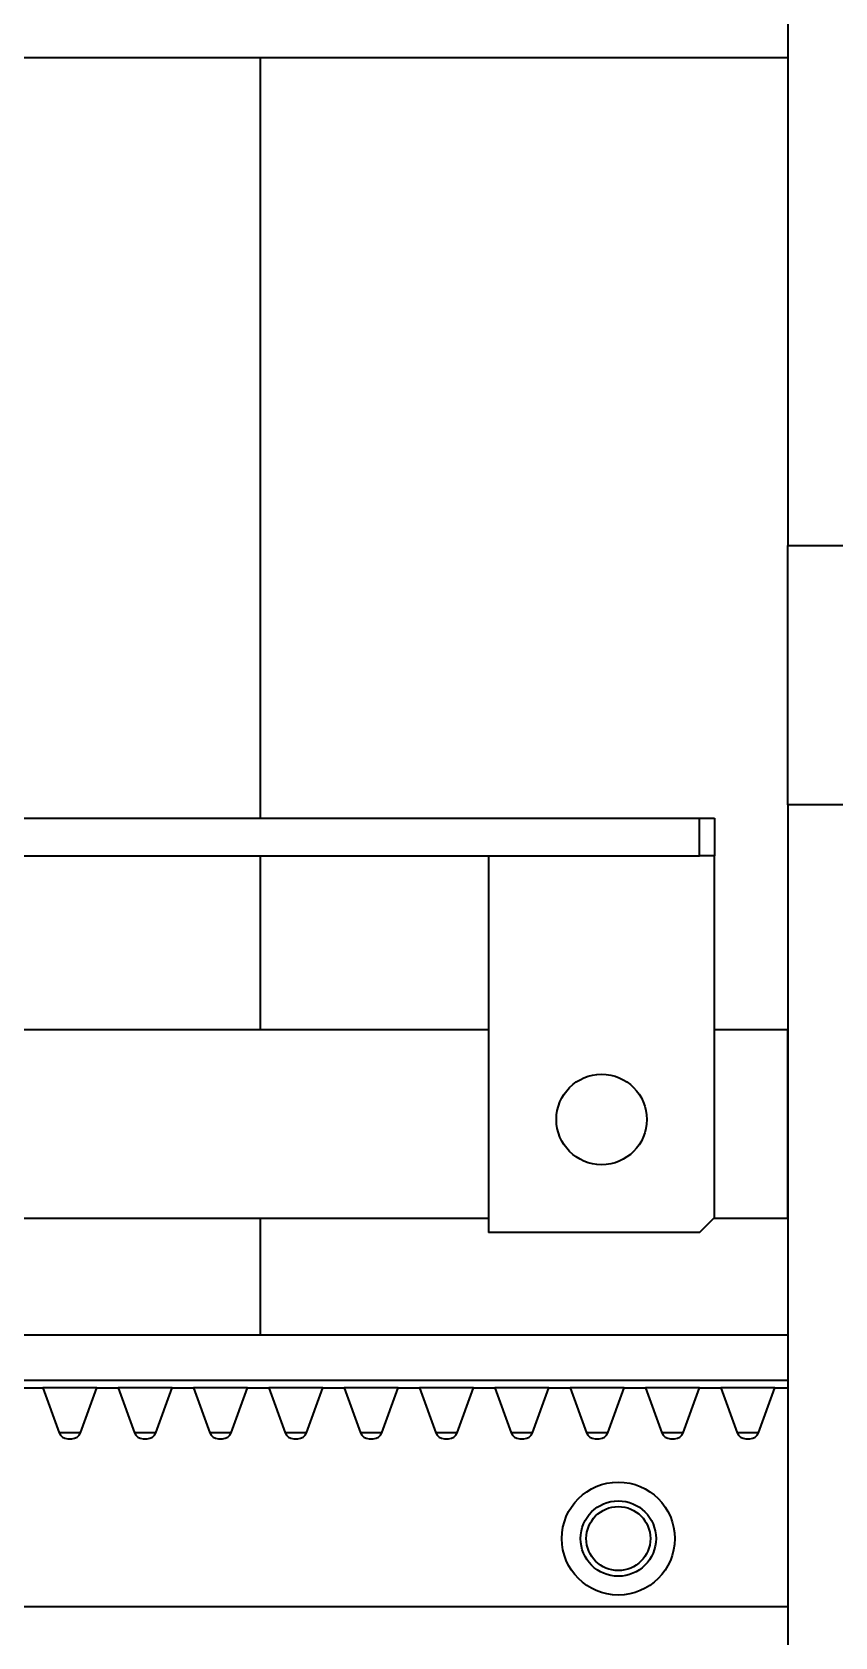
# Model space of a CAD drawing. Header units: millimetres. Extents: x -1052 to 3351, y 0 to 2015.
# Drawn here: x -351.211 to -349.635, y 1691.662 to 1694.812 of the extents above; entities that cross this region are included whole.
import ezdxf

# ---------------------------------------------------------------- set-up
doc = ezdxf.new("R2010")
doc.units = ezdxf.units.MM

msp = doc.modelspace()

# ---------------------------------------------------------------- linework, layer by layer
at = {"color": 7, "linetype": 'Continuous', "lineweight": 35}
for p, q in [((-349.7278, 1696.1521), (-349.7278, 1693.8043)), ((-349.7278, 1696.1521), (-349.7278, 1693.8043)), ((-349.7278, 1694.7617), (-352.1734, 1694.7617)), ((-349.7278, 1694.7617), (-352.1734, 1694.7617)), ((-350.7633, 1693.2695), (-350.7633, 1694.7617)), ((-350.7633, 1693.2695), (-350.7633, 1694.7617)), ((-349.7278, 1693.8043), (-349.0622, 1693.8043)), ((-349.7278, 1693.2956), (-349.7278, 1693.8043)), ((-349.7278, 1693.8043), (-349.0622, 1693.8043)), ((-349.7278, 1693.2956), (-349.7278, 1693.8043)), ((-349.0622, 1693.2956), (-349.7278, 1693.2956)), ((-349.7278, 1693.2956), (-349.7278, 1683.9489)), ((-349.0622, 1693.2956), (-349.7278, 1693.2956)), ((-349.7278, 1693.2956), (-349.7278, 1683.9489)), ((-354.2795, 1693.2695), (-349.9012, 1693.2695)), ((-354.2795, 1693.2695), (-349.9012, 1693.2695)), ((-349.9012, 1693.1955), (-349.9012, 1693.2695)), ((-349.9012, 1693.2695), (-349.8716, 1693.2695)), ((-349.9012, 1693.1955), (-349.9012, 1693.2695)), ((-349.9012, 1693.2695), (-349.8716, 1693.2695)), ((-349.8716, 1693.2695), (-349.8716, 1693.1955)), ((-349.8716, 1693.2695), (-349.8716, 1693.1955)), ((-354.2795, 1693.1955), (-349.9012, 1693.1955)), ((-354.2795, 1693.1955), (-349.9012, 1693.1955)), ((-350.7633, 1692.8536), (-350.7633, 1693.1955)), ((-350.7633, 1692.8536), (-350.7633, 1693.1955)), ((-350.3153, 1693.1955), (-350.3153, 1692.4559)), ((-350.3153, 1693.1955), (-350.3153, 1692.4559)), ((-349.8716, 1693.1955), (-349.9012, 1693.1955)), ((-349.8716, 1693.1955), (-349.9012, 1693.1955)), ((-349.8716, 1692.4855), (-349.8716, 1693.1955)), ((-349.8716, 1692.4855), (-349.8716, 1693.1955)), ((-350.3153, 1692.8536), (-353.8654, 1692.8536)), ((-350.3153, 1692.8536), (-353.8654, 1692.8536)), ((-349.7278, 1692.8536), (-349.8716, 1692.8536)), ((-349.7278, 1692.8536), (-349.8716, 1692.8536)), ((-349.7278, 1692.4838), (-349.7278, 1692.8536)), ((-349.7278, 1692.4838), (-349.7278, 1692.8536)), ((-353.8654, 1692.4838), (-350.3153, 1692.4838)), ((-353.8654, 1692.4838), (-350.3153, 1692.4838)), ((-350.7633, 1692.2545), (-350.7633, 1692.4838)), ((-350.7633, 1692.2545), (-350.7633, 1692.4838)), ((-349.9012, 1692.4559), (-349.8716, 1692.4855)), ((-349.9012, 1692.4559), (-349.8716, 1692.4855)), ((-349.8733, 1692.4838), (-349.7278, 1692.4838)), ((-349.8733, 1692.4838), (-349.7278, 1692.4838)), ((-349.9012, 1692.4559), (-350.3153, 1692.4559)), ((-349.9012, 1692.4559), (-350.3153, 1692.4559)), ((-349.7278, 1692.2545), (-353.0772, 1692.2545)), ((-349.7278, 1692.2545), (-353.0772, 1692.2545)), ((-349.7278, 1692.1657), (-353.0772, 1692.1657)), ((-349.7278, 1692.1657), (-353.0772, 1692.1657)), ((-351.2323, 1692.151), (-351.1906, 1692.151)), ((-351.2323, 1692.151), (-351.1906, 1692.151)), ((-351.1906, 1692.151), (-351.1584, 1692.0625)), ((-351.0843, 1692.151), (-351.1906, 1692.151)), ((-351.1906, 1692.151), (-351.1584, 1692.0625)), ((-351.0843, 1692.151), (-351.1906, 1692.151)), ((-351.1165, 1692.0625), (-351.0843, 1692.151)), ((-351.1165, 1692.0625), (-351.0843, 1692.151)), ((-351.0843, 1692.151), (-351.0427, 1692.151)), ((-351.0843, 1692.151), (-351.0427, 1692.151)), ((-351.0427, 1692.151), (-351.0105, 1692.0625)), ((-350.9364, 1692.151), (-351.0427, 1692.151)), ((-351.0427, 1692.151), (-351.0105, 1692.0625)), ((-350.9364, 1692.151), (-351.0427, 1692.151)), ((-350.9686, 1692.0625), (-350.9364, 1692.151)), ((-350.9686, 1692.0625), (-350.9364, 1692.151)), ((-350.9364, 1692.151), (-350.8948, 1692.151)), ((-350.9364, 1692.151), (-350.8948, 1692.151)), ((-350.8948, 1692.151), (-350.8626, 1692.0625)), ((-350.7885, 1692.151), (-350.8948, 1692.151)), ((-350.8948, 1692.151), (-350.8626, 1692.0625)), ((-350.7885, 1692.151), (-350.8948, 1692.151)), ((-350.8207, 1692.0625), (-350.7885, 1692.151)), ((-350.8207, 1692.0625), (-350.7885, 1692.151)), ((-350.7885, 1692.151), (-350.7468, 1692.151)), ((-350.7885, 1692.151), (-350.7468, 1692.151)), ((-350.7468, 1692.151), (-350.7147, 1692.0625)), ((-350.6406, 1692.151), (-350.7468, 1692.151)), ((-350.7468, 1692.151), (-350.7147, 1692.0625)), ((-350.6406, 1692.151), (-350.7468, 1692.151)), ((-350.6728, 1692.0625), (-350.6406, 1692.151)), ((-350.6728, 1692.0625), (-350.6406, 1692.151)), ((-350.6406, 1692.151), (-350.5989, 1692.151)), ((-350.6406, 1692.151), (-350.5989, 1692.151)), ((-350.5989, 1692.151), (-350.5667, 1692.0625)), ((-350.4927, 1692.151), (-350.5989, 1692.151)), ((-350.5989, 1692.151), (-350.5667, 1692.0625)), ((-350.4927, 1692.151), (-350.5989, 1692.151)), ((-350.5249, 1692.0625), (-350.4927, 1692.151)), ((-350.5249, 1692.0625), (-350.4927, 1692.151)), ((-350.4927, 1692.151), (-350.451, 1692.151)), ((-350.4927, 1692.151), (-350.451, 1692.151)), ((-350.451, 1692.151), (-350.4188, 1692.0625)), ((-350.3447, 1692.151), (-350.451, 1692.151)), ((-350.451, 1692.151), (-350.4188, 1692.0625)), ((-350.3447, 1692.151), (-350.451, 1692.151)), ((-350.3769, 1692.0625), (-350.3447, 1692.151)), ((-350.3769, 1692.0625), (-350.3447, 1692.151)), ((-350.3447, 1692.151), (-350.3031, 1692.151)), ((-350.3447, 1692.151), (-350.3031, 1692.151)), ((-350.3031, 1692.151), (-350.2709, 1692.0625)), ((-350.1968, 1692.151), (-350.3031, 1692.151)), ((-350.3031, 1692.151), (-350.2709, 1692.0625)), ((-350.1968, 1692.151), (-350.3031, 1692.151)), ((-350.229, 1692.0625), (-350.1968, 1692.151)), ((-350.229, 1692.0625), (-350.1968, 1692.151)), ((-350.1968, 1692.151), (-350.1552, 1692.151)), ((-350.1968, 1692.151), (-350.1552, 1692.151)), ((-350.1552, 1692.151), (-350.123, 1692.0625)), ((-350.0489, 1692.151), (-350.1552, 1692.151)), ((-350.1552, 1692.151), (-350.123, 1692.0625)), ((-350.0489, 1692.151), (-350.1552, 1692.151)), ((-350.0811, 1692.0625), (-350.0489, 1692.151)), ((-350.0811, 1692.0625), (-350.0489, 1692.151)), ((-350.0489, 1692.151), (-350.0073, 1692.151)), ((-350.0489, 1692.151), (-350.0073, 1692.151)), ((-350.0073, 1692.151), (-349.9751, 1692.0625)), ((-349.901, 1692.151), (-350.0073, 1692.151)), ((-350.0073, 1692.151), (-349.9751, 1692.0625)), ((-349.901, 1692.151), (-350.0073, 1692.151)), ((-349.9332, 1692.0625), (-349.901, 1692.151)), ((-349.9332, 1692.0625), (-349.901, 1692.151)), ((-349.901, 1692.151), (-349.8593, 1692.151)), ((-349.901, 1692.151), (-349.8593, 1692.151)), ((-349.8593, 1692.151), (-349.8271, 1692.0625)), ((-349.7531, 1692.151), (-349.8593, 1692.151)), ((-349.8593, 1692.151), (-349.8271, 1692.0625)), ((-349.7531, 1692.151), (-349.8593, 1692.151)), ((-349.7853, 1692.0625), (-349.7531, 1692.151)), ((-349.7853, 1692.0625), (-349.7531, 1692.151)), ((-349.7531, 1692.151), (-349.7278, 1692.151)), ((-349.7531, 1692.151), (-349.7278, 1692.151)), ((-351.1165, 1692.0625), (-351.1584, 1692.0625)), ((-351.1165, 1692.0625), (-351.1584, 1692.0625)), ((-351.1415, 1692.0511), (-351.1335, 1692.0511)), ((-351.1415, 1692.0511), (-351.1335, 1692.0511)), ((-350.9686, 1692.0625), (-351.0105, 1692.0625)), ((-350.9686, 1692.0625), (-351.0105, 1692.0625)), ((-350.9936, 1692.0511), (-350.9855, 1692.0511)), ((-350.9936, 1692.0511), (-350.9855, 1692.0511)), ((-350.8207, 1692.0625), (-350.8626, 1692.0625)), ((-350.8207, 1692.0625), (-350.8626, 1692.0625)), ((-350.8456, 1692.0511), (-350.8376, 1692.0511)), ((-350.8456, 1692.0511), (-350.8376, 1692.0511)), ((-350.6728, 1692.0625), (-350.7147, 1692.0625)), ((-350.6728, 1692.0625), (-350.7147, 1692.0625)), ((-350.6977, 1692.0511), (-350.6897, 1692.0511)), ((-350.6977, 1692.0511), (-350.6897, 1692.0511)), ((-350.5249, 1692.0625), (-350.5667, 1692.0625)), ((-350.5249, 1692.0625), (-350.5667, 1692.0625)), ((-350.5498, 1692.0511), (-350.5418, 1692.0511)), ((-350.5498, 1692.0511), (-350.5418, 1692.0511)), ((-350.3769, 1692.0625), (-350.4188, 1692.0625)), ((-350.3769, 1692.0625), (-350.4188, 1692.0625)), ((-350.4019, 1692.0511), (-350.3939, 1692.0511)), ((-350.4019, 1692.0511), (-350.3939, 1692.0511)), ((-350.229, 1692.0625), (-350.2709, 1692.0625)), ((-350.229, 1692.0625), (-350.2709, 1692.0625)), ((-350.254, 1692.0511), (-350.2459, 1692.0511)), ((-350.254, 1692.0511), (-350.2459, 1692.0511)), ((-350.0811, 1692.0625), (-350.123, 1692.0625)), ((-350.0811, 1692.0625), (-350.123, 1692.0625)), ((-350.1061, 1692.0511), (-350.098, 1692.0511)), ((-350.1061, 1692.0511), (-350.098, 1692.0511)), ((-349.9332, 1692.0625), (-349.9751, 1692.0625)), ((-349.9332, 1692.0625), (-349.9751, 1692.0625)), ((-349.9581, 1692.0511), (-349.9501, 1692.0511)), ((-349.9581, 1692.0511), (-349.9501, 1692.0511)), ((-349.7853, 1692.0625), (-349.8271, 1692.0625)), ((-349.7853, 1692.0625), (-349.8271, 1692.0625)), ((-349.8102, 1692.0511), (-349.8022, 1692.0511)), ((-349.8102, 1692.0511), (-349.8022, 1692.0511)), ((-352.9292, 1691.722), (-349.7278, 1691.722)), ((-352.9292, 1691.722), (-349.7278, 1691.722))]:
    msp.add_line(p, q, dxfattribs=at)
for centre, radius in [((-350.0934, 1692.6778), 0.0888), ((-350.0934, 1692.6778), 0.0888), ((-350.0606, 1691.8551), 0.1109), ((-350.0606, 1691.8551), 0.1109), ((-350.0606, 1691.8551), 0.074), ((-350.0606, 1691.8551), 0.074), ((-350.0606, 1691.8551), 0.0629), ((-350.0606, 1691.8551), 0.0629)]:
    msp.add_circle(centre, radius, dxfattribs=at)
for centre, start_param, end_param in [((-351.1415, 1692.068), 3.472048, 4.712389), ((-351.1415, 1692.068), 3.472048, 4.712389), ((-351.1335, 1692.068), 4.712389, 5.95273), ((-351.1335, 1692.068), 4.712389, 5.95273), ((-350.9936, 1692.068), 3.472048, 4.712389), ((-350.9936, 1692.068), 3.472048, 4.712389), ((-350.9855, 1692.068), 4.712389, 5.95273), ((-350.9855, 1692.068), 4.712389, 5.95273), ((-350.8456, 1692.068), 3.472048, 4.712389), ((-350.8456, 1692.068), 3.472048, 4.712389), ((-350.8376, 1692.068), 4.712389, 5.95273), ((-350.8376, 1692.068), 4.712389, 5.95273), ((-350.6977, 1692.068), 3.472048, 4.712389), ((-350.6977, 1692.068), 3.472048, 4.712389), ((-350.6897, 1692.068), 4.712389, 5.95273), ((-350.6897, 1692.068), 4.712389, 5.95273), ((-350.5498, 1692.068), 3.472048, 4.712389), ((-350.5498, 1692.068), 3.472048, 4.712389), ((-350.5418, 1692.068), 4.712389, 5.95273), ((-350.5418, 1692.068), 4.712389, 5.95273), ((-350.4019, 1692.068), 3.472048, 4.712389), ((-350.4019, 1692.068), 3.472048, 4.712389), ((-350.3939, 1692.068), 4.712389, 5.95273), ((-350.3939, 1692.068), 4.712389, 5.95273), ((-350.254, 1692.068), 3.472048, 4.712389), ((-350.254, 1692.068), 3.472048, 4.712389), ((-350.2459, 1692.068), 4.712389, 5.95273), ((-350.2459, 1692.068), 4.712389, 5.95273), ((-350.1061, 1692.068), 3.472048, 4.712389), ((-350.1061, 1692.068), 3.472048, 4.712389), ((-350.098, 1692.068), 4.712389, 5.95273), ((-350.098, 1692.068), 4.712389, 5.95273), ((-349.9581, 1692.068), 3.472048, 4.712389), ((-349.9581, 1692.068), 3.472048, 4.712389), ((-349.9501, 1692.068), 4.712389, 5.95273), ((-349.9501, 1692.068), 4.712389, 5.95273), ((-349.8102, 1692.068), 3.472048, 4.712389), ((-349.8102, 1692.068), 3.472048, 4.712389), ((-349.8022, 1692.068), 4.712389, 5.95273), ((-349.8022, 1692.068), 4.712389, 5.95273)]:
    msp.add_ellipse(centre, major_axis=(0.0179, 0), ratio=0.942476, start_param=start_param, end_param=end_param, dxfattribs=at)

doc.saveas('drawing.dxf')
